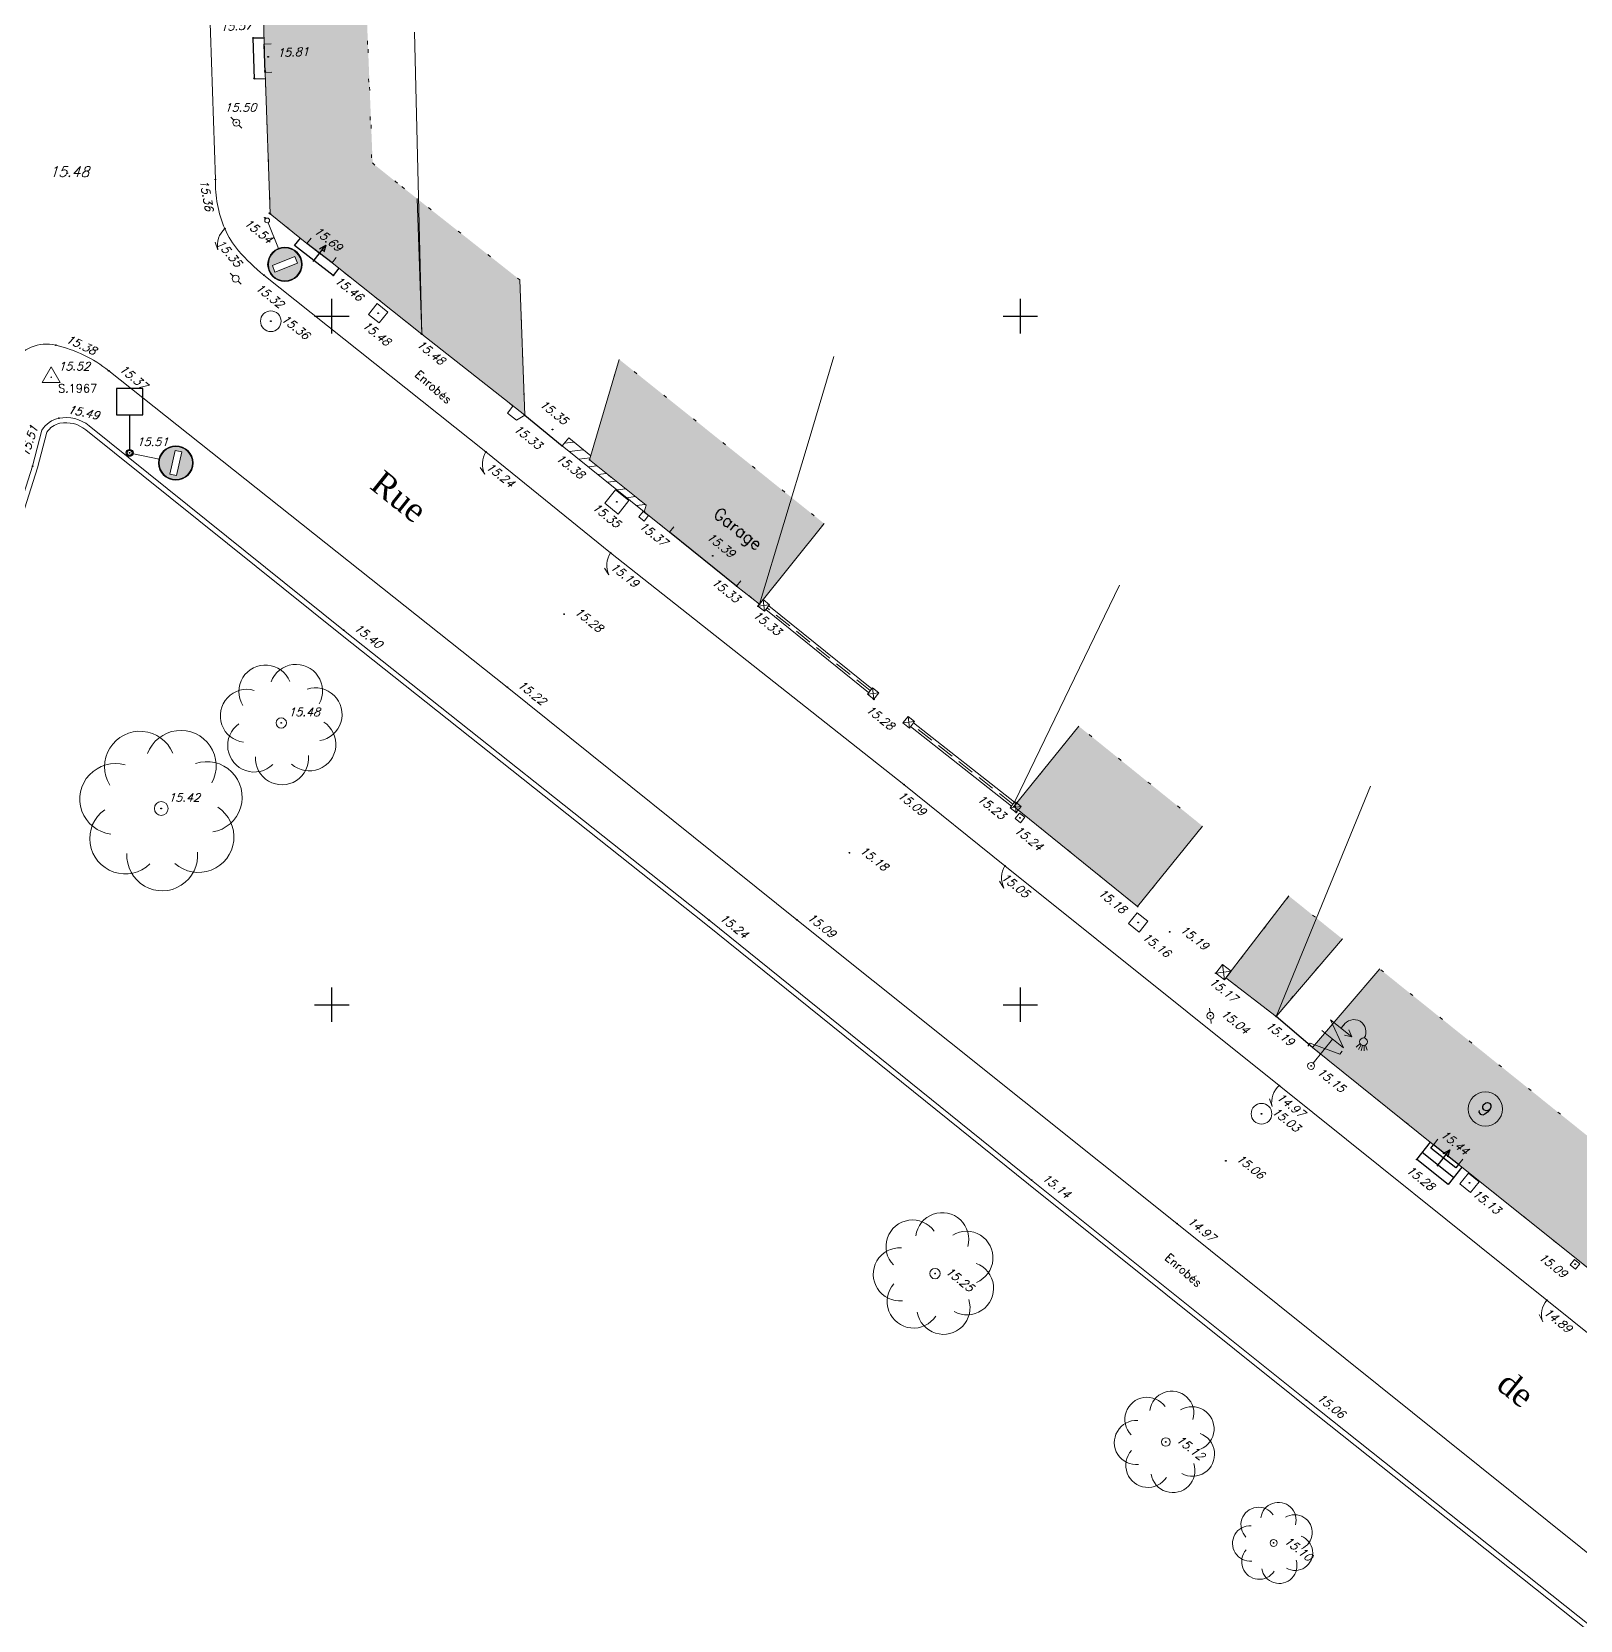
# Model space of a CAD drawing. Header units: metres. Extents: x 1373359 to 1376054, y 5226623 to 5228666.
# Drawn here: x 1375311.28 to 1375356.26, y 5226742.12 to 5226788.26 of the extents above; entities that cross this region are included whole.
import ezdxf
from ezdxf.enums import TextEntityAlignment as Align

# ---------------------------------------------------------------- set-up
doc = ezdxf.new("R2010")
doc.units = ezdxf.units.M
doc.header["$LTSCALE"] = 2
doc.header["$PDMODE"] = 32
doc.header["$PDSIZE"] = 0.02
doc.linetypes.add('INTERROMPU2', pattern=[0.375, 0.25, -0.125])
doc.linetypes.add('POINTILLE', pattern=[0.25, 0, -0.25])
doc.layers.get('0').update_dxf_attribs({"color": 6})
for name, color, linetype, lineweight in [('ASSEP_P_AFFCAR', 5, 'Continuous', 0), ('ASSEP_P_SENS', 5, 'Continuous', 0), ('ASSEU_P_AFFCAR', 124, 'Continuous', 9), ('CAD_L_PARCELLE', 253, 'Continuous', 0), ('EAU_P_BCR', 4, 'Continuous', 9), ('EV_F_TEXNATSOL', 7, 'Continuous', 0), ('EV_P_ARBRE', 3, 'Continuous', 9), ('FDP_F_BATI', 7, 'Continuous', 9), ('FDP_F_TBATNOM', 7, 'Continuous', 9), ('FDP_F_TBATNUM', 7, 'Continuous', 9), ('FDP_L_BATI', 7, 'Continuous', 9), ('FDP_L_MURBAHUT', 7, 'Continuous', 9), ('FDP_L_MURPLEIN', 7, 'Continuous', 9), ('GEOD_P_STA', 6, 'Continuous', 9), ('MUL_P_SUPXET--', 1, 'Continuous', 9), ('SIGV_P_P-B', 7, 'Continuous', 9), ('VOIE_F_TEXNOM', 7, 'Continuous', 0), ('VOIE_L_BORDURE', 7, 'Continuous', 9)]:
    doc.layers.add(name, color=color, linetype=linetype, lineweight=lineweight)
for name, color, linetype in [('FDP_P_SEUILPIE', 7, 'Continuous'), ('MEP_F_CARRO', 7, 'Continuous'), ('SIGH_L_STOP', 7, 'Continuous'), ('TopoAlt', 7, 'Continuous'), ('Topojis', 7, 'Continuous')]:
    doc.layers.add(name, color=color, linetype=linetype)
doc.styles.add('Romans 1.0', font='Romans.shx', dxfattribs={"height": 0.2})
doc.styles.get("Standard").update_dxf_attribs({"font": 'romans.shx'})
doc.styles.add('TNR', font='TIMES.TTF', dxfattribs={"width": 0.999})

# ---------------------------------------------------------------- blocks, each defined once
blk = doc.blocks.new('Tcpoint')
at = {"color": 0}
blk.add_point((0, 0), dxfattribs=at)
at = {"layer": 'TopoAlt'}
blk.add_attdef('ALT', (0.2, 0.2), '', height=0.24, dxfattribs=at)
blk = doc.blocks.new('CB011')
at = {"color": 0, "flags": 128}
blk.add_lwpolyline([(0, 0, 0.263702), (-0.602, 0.237), (-0.374, 0.3)], format="xyb", dxfattribs=at)
blk = doc.blocks.new('u014')
at = {"color": 0}
blk.add_line((0, 0), (0, 0), dxfattribs=at)
blk.add_circle((0, 0), 0.3, dxfattribs=at)
blk = doc.blocks.new('a001')
at = {"color": 0}
for points in [[(0.160355, 0.160355), (0.070711, 0.070711)], [(-0.070711, -0.070711), (-0.160355, -0.160355)]]:
    blk.add_lwpolyline(points, dxfattribs=at)
blk.add_circle((0, 0), 0.1, dxfattribs=at)
blk = doc.blocks.new('R020')
at = {"color": 0, "linetype": 'Continuous'}
blk.add_line((0, 1.103968), (0, 0.1), dxfattribs=at)
at = {"color": 0}
blk.add_lwpolyline([(0.383547, 1.871062), (-0.383547, 1.871062), (-0.383547, 1.103968), (0.383547, 1.103968)], close=True, dxfattribs=at)
blk.add_circle((0, 0), 0.1, dxfattribs=at)
blk = doc.blocks.new('CB024')
at = {"color": 0}
blk.add_circle((0, 0), 0.5, dxfattribs=at)
for centre, start, end in [((0.07, 3.41), 354.4104, 183.203), ((-2.62, 2.18), 45.8389, 234.6315), ((2.71, 2.07), 302.9818, 131.7744), ((-3.34, -0.69), 97.2675, 286.0601), ((3.31, -0.83), 251.5532, 80.3458), ((-1.54, -3.04), 148.6961, 337.4887), ((1.42, -3.1), 200.1246, 28.9173)]:
    blk.add_arc(centre, 2.57, start, end, dxfattribs=at)
blk = doc.blocks.new('CB012')
at = {"color": 0}
blk.add_line((0, 0), (0, 0), dxfattribs=at)
blk.add_lwpolyline([(-0.1, -0.1), (-0.1, 0.1), (0.1, 0.1), (0.1, -0.1)], close=True, dxfattribs=at)
blk = doc.blocks.new('CB014')
at = {"color": 0}
blk.add_line((0, 0), (0, 0), dxfattribs=at)
blk.add_lwpolyline([(-0.2, -0.2), (-0.2, 0.2), (0.2, 0.2), (0.2, -0.2)], close=True, dxfattribs=at)
blk = doc.blocks.new('L016')
at = {"color": 0}
for p, q in [((0, 1.510991), (0, 1.4)), ((0, 1), (0, 0.1))]:
    blk.add_line(p, q, dxfattribs=at)
for points in [[(0.4, 1.4), (-0.4, 1.4), (0.4, 1), (-0.4, 1)], [(0.2, 1.5), (0.4, 1.4), (0.2, 1.3)], [(0.700628, 1.399688), (0.684459, 1.240974)], [(0.752708, 1.388229), (0.78082, 1.234594)], [(0.792944, 1.396773), (0.86024, 1.256612)], [(0.830421, 1.422331), (0.931041, 1.303495)], [(0.855244, 1.462269), (0.984837, 1.372556)], [(-0.438601, 0.390519), (-0.438601, 0.500753), (0.438601, 0.792376), (0.438601, 0.902609)]]:
    blk.add_lwpolyline(points, dxfattribs=at)
for centre, radius in [((0.75, 1.5), 0.111803), ((0, 0), 0.1)]:
    blk.add_circle(centre, radius, dxfattribs=at)
blk.add_arc((0.35, 1.55), 0.353553, 8.130102, 188.130102, dxfattribs=at)
blk = doc.blocks.new('t003')
at = {"color": 0}
blk.add_line((0, 0), (0, 0), dxfattribs=at)
blk.add_lwpolyline([(0.259834, -0.149954), (-0.000053, 0.3), (-0.259781, -0.150046)], close=True, dxfattribs=at)
blk = doc.blocks.new('szpoint')
at = {"color": 0}
blk.add_point((0, 0), dxfattribs=at)
blk = doc.blocks.new('CB015')
at = {"color": 0}
blk.add_line((0, 0), (0, 0), dxfattribs=at)
blk.add_lwpolyline([(-0.25, -0.25), (-0.25, 0.25), (0.25, 0.25), (0.25, -0.25)], close=True, dxfattribs=at)
blk = doc.blocks.new('Interdit')
h = blk.add_hatch(color=1)
h.paths.add_polyline_path([(-0.48, 1.375, 1), (0.48, 1.375, 1)])
h.paths.add_polyline_path([(0.35, 1.475), (0.35, 1.275), (-0.35, 1.275), (-0.35, 1.475)], flags=16)
at = {"color": 0, "linetype": 'Continuous'}
blk.add_line((0, 0.875), (0, 0.07), dxfattribs=at)
at = {"flags": 128}
for points in [[(0.35, 1.475), (-0.35, 1.475)], [(-0.35, 1.475), (-0.35, 1.275)], [(0.35, 1.475), (0.35, 1.275)], [(0.35, 1.275), (-0.35, 1.275)]]:
    blk.add_lwpolyline(points, dxfattribs=at)
for radius in [0.5, 0.48]:
    blk.add_circle((0, 1.375), radius)
at = {"color": 0}
blk.add_circle((0, 0), 0.07, dxfattribs=at)
blk = doc.blocks.new('TCPOINTZ0')
at = {"color": 0}
blk.add_point((0, 0), dxfattribs=at)

msp = doc.modelspace()

# ---------------------------------------------------------------- hatches: boundary and pattern name
at = {"layer": 'FDP_F_BATI'}
for points in [[(1375322.615, 5226779.478), (1375322.474, 5226783.412), (1375321.185, 5226784.438), (1375320.802, 5226794.064), (1375332.02, 5226794.568), (1375331.885, 5226797.565), (1375321.942, 5226797.117), (1375317.686, 5226796.928), (1375318.012, 5226788.735), (1375318.035, 5226787.903), (1375318.059, 5226787.076), (1375318.211, 5226782.973), (1375319.272, 5226782.109), (1375320.005, 5226781.546)], [(1375325.461, 5226781.053), (1375325.602, 5226777.119), (1375322.615, 5226779.478), (1375322.474, 5226783.412)], [(1375334.297, 5226773.976), (1375332.421, 5226771.634), (1375331.758, 5226772.159), (1375329.809, 5226773.726), (1375329.076, 5226774.314), (1375329.132, 5226774.507), (1375327.488, 5226775.823), (1375328.345, 5226778.743)], [(1375345.292, 5226765.188), (1375343.407, 5226762.853), (1375339.814, 5226765.754), (1375341.698, 5226768.088)], [(1375347.8, 5226763.159), (1375345.973, 5226760.78), (1375347.427, 5226759.663), (1375349.353, 5226761.912)], [(1375361.073, 5226752.494), (1375359.213, 5226750.141), (1375358.965, 5226750.352), (1375356.677, 5226752.204), (1375352.73, 5226755.359), (1375352.002, 5226755.934), (1375348.486, 5226758.757), (1375350.439, 5226761.039)]]:
    msp.add_hatch(color=9, dxfattribs=at).paths.add_polyline_path(points)
at = {"layer": 'FDP_L_MURPLEIN'}
h = msp.add_hatch(dxfattribs=at)
h.set_pattern_fill('ANSI31', color=256, scale=0.08, style=0)
h.set_pattern_definition([(186.53085, (1375401.04701, 5226706.58297), (0.0288895, -0.2523517), [])])
h.paths.add_polyline_path([(1375326.691, 5226776.232), (1375329.076, 5226774.314), (1375329.132, 5226774.507), (1375327.488, 5226775.823), (1375327.524, 5226775.947), (1375326.879, 5226776.465)])

# ---------------------------------------------------------------- linework, layer by layer
at = {"layer": 'ASSEP_P_AFFCAR', "flags": 128}
msp.add_lwpolyline([(1375325.261, 5226777.388), (1375325.1, 5226777.184), (1375325.359, 5226776.979), (1375325.602, 5226777.119)], dxfattribs=at)
at = {"layer": 'CAD_L_PARCELLE', "flags": 128}
for points in [[(1375322.615, 5226779.478), (1375322.396, 5226788.245)], [(1375332.421, 5226771.634), (1375333.832, 5226776.321), (1375334.583, 5226778.83)], [(1375339.843, 5226765.902), (1375342.883, 5226772.183)], [(1375347.427, 5226759.663), (1375350.175, 5226766.344)]]:
    msp.add_lwpolyline(points, dxfattribs=at)
at = {"layer": 'FDP_F_BATI', "color": 255, "linetype": 'POINTILLE', "ltscale": 2, "flags": 128}
for points in [[(1375322.615, 5226779.478), (1375322.474, 5226783.412), (1375321.185, 5226784.438), (1375320.802, 5226794.064), (1375332.02, 5226794.568), (1375331.885, 5226797.565), (1375321.942, 5226797.117), (1375317.686, 5226796.928), (1375318.012, 5226788.735), (1375318.035, 5226787.903), (1375318.059, 5226787.076), (1375318.211, 5226782.973), (1375319.272, 5226782.109), (1375320.005, 5226781.546)], [(1375325.461, 5226781.053), (1375325.602, 5226777.119), (1375322.615, 5226779.478), (1375322.474, 5226783.412)], [(1375334.297, 5226773.976), (1375332.421, 5226771.634), (1375331.758, 5226772.159), (1375329.809, 5226773.726), (1375329.076, 5226774.314), (1375329.132, 5226774.507), (1375327.488, 5226775.823), (1375328.345, 5226778.743)], [(1375345.292, 5226765.188), (1375343.407, 5226762.853), (1375339.814, 5226765.754), (1375341.698, 5226768.088)], [(1375347.8, 5226763.159), (1375345.973, 5226760.78), (1375347.427, 5226759.663), (1375349.353, 5226761.912)], [(1375361.073, 5226752.494), (1375359.213, 5226750.141), (1375358.965, 5226750.352), (1375356.677, 5226752.204), (1375352.73, 5226755.359), (1375352.002, 5226755.934), (1375348.486, 5226758.757), (1375350.439, 5226761.039)]]:
    msp.add_lwpolyline(points, close=True, dxfattribs=at)
for points in [[(1375318.035, 5226787.903), (1375318.059, 5226787.076), (1375318.211, 5226782.973), (1375319.272, 5226782.109), (1375320.005, 5226781.546), (1375322.615, 5226779.478)], [(1375321.033, 5226787.992), (1375321.058, 5226787.176), (1375321.159, 5226784.442), (1375321.851, 5226783.911), (1375322.474, 5226783.412)]]:
    msp.add_lwpolyline(points, dxfattribs=at)
at = {"layer": 'FDP_F_TBATNUM'}
msp.add_circle((1375353.509, 5226756.971), 0.499, dxfattribs=at)
at = {"layer": 'FDP_L_BATI'}
for points in [[(1375331.885, 5226797.565), (1375321.942, 5226797.117), (1375317.686, 5226796.928), (1375318.012, 5226788.735), (1375318.035, 5226787.903), (1375318.235, 5226787.909)], [(1375319.394, 5226782.267), (1375319.272, 5226782.109), (1375318.211, 5226782.973), (1375318.059, 5226787.076), (1375318.259, 5226787.082)], [(1375325.461, 5226781.053), (1375325.602, 5226777.119), (1375322.615, 5226779.478), (1375322.474, 5226783.412)], [(1375322.615, 5226779.478), (1375320.005, 5226781.546), (1375320.127, 5226781.704)], [(1375329.934, 5226773.882), (1375329.809, 5226773.726), (1375329.076, 5226774.314), (1375329.132, 5226774.507), (1375327.488, 5226775.823), (1375328.345, 5226778.743)], [(1375334.297, 5226773.976), (1375332.421, 5226771.634), (1375331.758, 5226772.159), (1375331.884, 5226772.315)]]:
    msp.add_lwpolyline(points, dxfattribs=at)
at = {"layer": 'FDP_L_BATI', "flags": 128}
for points in [[(1375341.698, 5226768.088), (1375339.814, 5226765.754), (1375343.407, 5226762.853), (1375345.292, 5226765.188)], [(1375349.353, 5226761.912), (1375347.427, 5226759.663), (1375345.973, 5226760.78), (1375347.8, 5226763.159)], [(1375352.126, 5226756.091), (1375352.002, 5226755.934), (1375348.486, 5226758.757), (1375350.439, 5226761.039)], [(1375356.803, 5226752.359), (1375356.677, 5226752.204), (1375352.73, 5226755.359), (1375352.854, 5226755.516)]]:
    msp.add_lwpolyline(points, dxfattribs=at)
at = {"layer": 'FDP_L_MURBAHUT'}
for p, q in [((1375332.377, 5226771.579), (1375332.528, 5226771.766)), ((1375332.377, 5226771.579), (1375332.715, 5226771.616)), ((1375332.564, 5226771.429), (1375332.377, 5226771.579)), ((1375332.715, 5226771.616), (1375332.528, 5226771.766)), ((1375332.528, 5226771.766), (1375332.564, 5226771.429)), ((1375332.715, 5226771.616), (1375332.564, 5226771.429)), ((1375335.556, 5226769.02), (1375335.706, 5226769.207)), ((1375335.556, 5226769.02), (1375335.893, 5226769.057)), ((1375335.743, 5226768.87), (1375335.556, 5226769.02)), ((1375335.893, 5226769.057), (1375335.706, 5226769.207)), ((1375335.706, 5226769.207), (1375335.743, 5226768.87)), ((1375335.893, 5226769.057), (1375335.743, 5226768.87)), ((1375336.587, 5226768.183), (1375336.736, 5226768.372)), ((1375336.924, 5226768.223), (1375336.736, 5226768.372)), ((1375336.736, 5226768.372), (1375336.776, 5226768.035)), ((1375336.587, 5226768.183), (1375336.924, 5226768.223)), ((1375336.776, 5226768.035), (1375336.587, 5226768.183)), ((1375336.924, 5226768.223), (1375336.776, 5226768.035)), ((1375339.701, 5226765.722), (1375339.843, 5226765.902)), ((1375339.701, 5226765.722), (1375340.024, 5226765.759)), ((1375339.881, 5226765.579), (1375339.701, 5226765.722)), ((1375340.024, 5226765.759), (1375339.843, 5226765.902)), ((1375339.843, 5226765.902), (1375339.881, 5226765.579)), ((1375340.024, 5226765.759), (1375339.881, 5226765.579)), ((1375345.675, 5226760.917), (1375345.869, 5226761.172)), ((1375345.675, 5226760.917), (1375346.124, 5226760.979)), ((1375346.124, 5226760.979), (1375345.869, 5226761.172)), ((1375345.869, 5226761.172), (1375345.93, 5226760.724)), ((1375346.124, 5226760.979), (1375345.93, 5226760.724)), ((1375345.93, 5226760.724), (1375345.675, 5226760.917))]:
    msp.add_line(p, q, dxfattribs=at)
for points in [[(1375335.681, 5226769.176), (1375332.689, 5226771.585)], [(1375335.593, 5226769.067), (1375332.602, 5226771.476)], [(1375339.738, 5226765.769), (1375336.813, 5226768.082)], [(1375339.825, 5226765.879), (1375336.9, 5226768.191)]]:
    msp.add_lwpolyline(points, dxfattribs=at)
at = {"layer": 'FDP_L_MURBAHUT', "linetype": 'INTERROMPU2'}
for points in [[(1375335.637, 5226769.122), (1375332.646, 5226771.53)], [(1375339.781, 5226765.824), (1375336.856, 5226768.137)]]:
    msp.add_lwpolyline(points, dxfattribs=at)
at = {"layer": 'FDP_L_MURPLEIN'}
msp.add_lwpolyline([(1375329.076, 5226774.314), (1375326.691, 5226776.232), (1375326.879, 5226776.465), (1375327.524, 5226775.947)], dxfattribs=at)
at = {"layer": 'FDP_P_SEUILPIE', "flags": 128}
for points in [[(1375318.066, 5226786.895), (1375317.751, 5226786.883), (1375317.715, 5226788.078), (1375318.029, 5226788.087)], [(1375318.059, 5226787.076), (1375318.035, 5226787.903)], [(1375320.204, 5226781.388), (1375320.04, 5226781.181), (1375318.911, 5226782.048), (1375319.085, 5226782.261)], [(1375320.005, 5226781.546), (1375319.272, 5226782.109)], [(1375319.455, 5226781.59), (1375319.823, 5226782.064)], [(1375319.637, 5226781.955), (1375319.823, 5226782.064), (1375319.763, 5226781.857)], [(1375325.602, 5226777.119), (1375326.691, 5226776.232)], [(1375331.758, 5226772.159), (1375329.809, 5226773.726)], [(1375348.486, 5226758.757), (1375347.427, 5226759.663)], [(1375352.824, 5226755.283), (1375352.424, 5226754.783), (1375351.513, 5226755.504), (1375351.914, 5226756.005)], [(1375352.73, 5226755.359), (1375352.002, 5226755.934)], [(1375352.584, 5226754.985), (1375351.672, 5226755.706)], [(1375352.104, 5226755.31), (1375352.471, 5226755.784)], [(1375352.286, 5226755.675), (1375352.471, 5226755.784), (1375352.412, 5226755.577)]]:
    msp.add_lwpolyline(points, dxfattribs=at)
at = {"layer": 'FDP_P_SEUILPIE'}
msp.add_lwpolyline([(1375352.73, 5226755.359), (1375352.651, 5226755.26), (1375351.924, 5226755.835), (1375352.002, 5226755.934)], dxfattribs=at)
at = {"layer": 'MEP_F_CARRO'}
for p, q in [((1375320, 5226779.5), (1375320, 5226780.5)), ((1375340, 5226779.5), (1375340, 5226780.5)), ((1375319.5, 5226780), (1375320.5, 5226780)), ((1375339.5, 5226780), (1375340.5, 5226780)), ((1375320, 5226759.5), (1375320, 5226760.5)), ((1375340, 5226759.5), (1375340, 5226760.5)), ((1375319.5, 5226760), (1375320.5, 5226760)), ((1375339.5, 5226760), (1375340.5, 5226760))]:
    msp.add_line(p, q, dxfattribs=at)
at = {"layer": 'VOIE_L_BORDURE'}
for points in [[(1375402.724, 5226713.379), (1375400.701, 5226715.025), (1375392.427, 5226721.694), (1375389.545, 5226723.966), (1375382.385, 5226729.671), (1375376.313, 5226734.583), (1375370.429, 5226739.315), (1375366.386, 5226742.485), (1375359.222, 5226748.264), (1375358.284, 5226749.023), (1375355.295, 5226751.422), (1375347.521, 5226757.654), (1375339.552, 5226764.036), (1375336.617, 5226766.396), (1375328.098, 5226773.128), (1375324.472, 5226776.058), (1375318.028, 5226781.188, -0.046775), (1375317.289, 5226781.898, -0.078091), (1375316.889, 5226782.542, -0.105958), (1375316.617, 5226783.97), (1375316.184, 5226796.759, -0.155756), (1375317.163, 5226799.173, -0.141291), (1375319.128, 5226800.505), (1375327.023, 5226800.827)], [(1375301.861, 5226741.601), (1375301.701, 5226745.319, -0.072897), (1375301.775, 5226746.044), (1375305.11, 5226756.428), (1375308.739, 5226767.576), (1375311.307, 5226775.638), (1375311.579, 5226776.687, -0.214139), (1375312.072, 5226777.034, -0.220378), (1375312.945, 5226776.818), (1375320.34, 5226770.878), (1375330.961, 5226762.453), (1375340.328, 5226754.907), (1375348.309, 5226748.518), (1375359.591, 5226739.552), (1375366.184, 5226734.281)]]:
    msp.add_lwpolyline(points, format="xyb", dxfattribs=at)
at = {"layer": 'VOIE_L_BORDURE', "flags": 128}
for points in [[(1375399.206, 5226709.842), (1375389.268, 5226717.791), (1375379.418, 5226725.689), (1375367.22, 5226735.443), (1375356.282, 5226744.237), (1375344.549, 5226753.648), (1375333.508, 5226762.47), (1375325.095, 5226769.227), (1375313.521, 5226778.412, 0.110465), (1375311.983, 5226779.157, 0.322081), (1375310.722, 5226778.634, 0.036236), (1375310.218, 5226777.673), (1375307.538, 5226769.339), (1375303.751, 5226757.58), (1375300.321, 5226746.882, 0.039153), (1375300.138, 5226746.108, 0.0417), (1375300.066, 5226745.078), (1375300.272, 5226739.351)], [(1375302.011, 5226741.608), (1375301.851, 5226745.325, -0.072404), (1375301.92, 5226746.003), (1375305.252, 5226756.382), (1375308.882, 5226767.53), (1375311.451, 5226775.596), (1375311.719, 5226776.628, -0.205169), (1375312.101, 5226776.887, -0.220378), (1375312.851, 5226776.701), (1375320.246, 5226770.76), (1375330.867, 5226762.336), (1375340.234, 5226754.79), (1375348.215, 5226748.401), (1375359.498, 5226739.435), (1375366.09, 5226734.164)]]:
    msp.add_lwpolyline(points, format="xyb", dxfattribs=at)

# ---------------------------------------------------------------- block references
at = {"layer": 'ASSEP_P_AFFCAR', "yscale": -1.000000000029004}
for p, rotation in [((1375329.054, 5226774.189), 321.3371878165196), ((1375339.989, 5226765.428), 321.3371878165197), ((1375356.114, 5226752.463), 321.3371878165197)]:
    msp.add_blockref('CB012', p, dxfattribs=dict(at, rotation=rotation))
at = {"layer": 'ASSEP_P_SENS', "xscale": -1}
for p, yscale, rotation in [((1375316.889, 5226782.542), -0.9999999998181287, 273.3521378013054), ((1375324.472, 5226776.058), -1.000000000240132, 288.8458556418286), ((1375328.098, 5226773.128), -1.000000000291703, 287.0151233180326), ((1375339.552, 5226764.036), -1.000000000130343, 288.9585436592908), ((1375347.521, 5226757.654), -0.9999999999146956, 272.433734386201), ((1375355.295, 5226751.422), -0.9999999999145753, 280.6963215225069)]:
    msp.add_blockref('CB011', p, dxfattribs=dict(at, yscale=yscale, rotation=rotation))
at = {"layer": 'ASSEU_P_AFFCAR', "yscale": -1.000000000029004, "rotation": 321.3371878165197}
for name, p in [('CB014', (1375321.343, 5226780.082)), ('CB015', (1375328.277, 5226774.603)), ('CB014', (1375343.423, 5226762.392)), ('u014', (1375347.004, 5226756.833)), ('CB014', (1375353.045, 5226754.829))]:
    msp.add_blockref(name, p, dxfattribs=at)
at = {"layer": 'ASSEU_P_AFFCAR', "yscale": -1}
msp.add_blockref('u014', (1375318.226, 5226779.852), dxfattribs=at)
at = {"layer": 'EAU_P_BCR', "yscale": -1}
for p in [(1375317.224, 5226785.62), (1375317.203, 5226781.09)]:
    msp.add_blockref('a001', p, dxfattribs=at)
at = {"layer": 'EAU_P_BCR', "yscale": -1.000000000029004, "rotation": 321.3371878165197}
msp.add_blockref('a001', (1375345.52, 5226759.678), dxfattribs=at)
at = {"layer": 'EV_P_ARBRE'}
for p, xscale, yscale in [((1375318.531, 5226768.183), 0.3, -0.3), ((1375315.043, 5226765.699), 0.4, -0.4)]:
    msp.add_blockref('CB024', p, dxfattribs=dict(at, xscale=xscale, yscale=yscale))
for p, xscale, yscale, rotation in [((1375337.52, 5226752.19), 0.299999999990521, -0.3000000001359786, 321.3371878220757), ((1375344.223, 5226747.3), 0.2500000001254305, -0.2500000001254305, 321.3371878123549), ((1375347.357, 5226744.367), 0.2000000001148824, -0.1999999999330798, 321.3371878498561)]:
    msp.add_blockref('CB024', p, dxfattribs=dict(at, xscale=xscale, yscale=yscale, rotation=rotation))
at = {"layer": 'GEOD_P_STA'}
msp.add_blockref('t003', (1375311.848, 5226778.224), dxfattribs=at)
ref = msp.add_blockref('Tcpoint', (1375311.848, 5226778.224), dxfattribs=at)
ref.add_attrib('MAT', 'S.1967', (1375312.048, 5226777.784), dxfattribs={"height": 0.24})
ref.add_attrib('ALT', '15.52', (1375312.048, 5226778.424), dxfattribs={"layer": 'TopoAlt', "height": 0.24, "oblique": 18})
at = {"layer": 'MUL_P_SUPXET--', "rotation": 321.3371878165197}
msp.add_blockref('L016', (1375348.445, 5226758.222), dxfattribs=at)
at = {"layer": 'SIGH_L_STOP'}
msp.add_blockref('R020', (1375314.124, 5226776.029), dxfattribs=at)
at = {"layer": 'SIGV_P_P-B'}
for p, rotation in [((1375318.121, 5226782.779), 201.9358388547289), ((1375314.124, 5226776.029), 257.6295640836148)]:
    msp.add_blockref('Interdit', p, dxfattribs=dict(at, rotation=rotation))
at = {"layer": 'Topojis'}
ref = msp.add_blockref('Tcpoint', (1375317.715, 5226788.078), dxfattribs=dict(at, rotation=2.573795377001278))
ref.add_attrib('ALT', '15.57', (1375316.76, 5226788.285), dxfattribs={"layer": 'TopoAlt', "height": 0.24, "rotation": 2.5738, "oblique": 18})
ref = msp.add_blockref('Tcpoint', (1375318.151, 5226787.529), dxfattribs=dict(at, rotation=2.573795377001278))
ref.add_attrib('ALT', '15.81', (1375318.41, 5226787.526), dxfattribs={"layer": 'TopoAlt', "height": 0.24, "rotation": 2.5738, "oblique": 18})
for name, p, rotation in [('Tcpoint', (1375317.744, 5226786.907), 359.5468884782459), ('Tcpoint', (1375318.058, 5226787.122), 359.5468884782459), ('TCPOINTZ0', (1375318.062, 5226787.092), 359.5468884782459), ('TCPOINTZ0', (1375318.051, 5226782.857), 359.5468884782459), ('TCPOINTZ0', (1375318.189, 5226782.989), 359.5468884782459), ('szpoint', (1375327.488, 5226775.823), 321.3371878165197), ('szpoint', (1375332.421, 5226771.634), 321.3371878165197), ('szpoint', (1375339.814, 5226765.754), 321.3371878165197)]:
    msp.add_blockref(name, p, dxfattribs=dict(at, rotation=rotation))
ref = msp.add_blockref('Tcpoint', (1375317.224, 5226785.62), dxfattribs=at)
ref.add_attrib('ALT', '15.50', (1375316.878, 5226785.939), dxfattribs={"layer": 'TopoAlt', "height": 0.24, "oblique": 18})
ref = msp.add_blockref('Tcpoint', (1375312.313, 5226784.152), dxfattribs=dict(at, rotation=359.5468884782459))
ref.add_attrib('ALT', '15.48', dxfattribs={"layer": 'TopoAlt', "color": 7, "height": 0.3, "rotation": 359.5469, "style": 'Romans 1.0', "oblique": 18}).set_placement((1375311.794, 5226784.351), align=Align.TOP_LEFT)
ref = msp.add_blockref('Tcpoint', (1375316.617, 5226783.97), dxfattribs=dict(at, rotation=280.3761498687614))
ref.add_attrib('ALT', '15.36', (1375316.159, 5226783.946), dxfattribs={"layer": 'TopoAlt', "height": 0.24, "rotation": 280.3761, "oblique": 18})
ref = msp.add_blockref('Tcpoint', (1375318.211, 5226782.973), dxfattribs=dict(at, rotation=321.3371878165197))
ref.add_attrib('ALT', '15.54', (1375317.428, 5226782.669), dxfattribs={"layer": 'TopoAlt', "height": 0.24, "rotation": 321.3372, "oblique": 18})
ref = msp.add_blockref('Tcpoint', (1375316.889, 5226782.542), dxfattribs=dict(at, rotation=310.3127997305566))
ref.add_attrib('ALT', '15.35', (1375316.625, 5226782.107), dxfattribs={"layer": 'TopoAlt', "height": 0.24, "rotation": 310.3128, "oblique": 18})
ref = msp.add_blockref('Tcpoint', (1375319.74, 5226781.914), dxfattribs=dict(at, rotation=321.3371878165197))
ref.add_attrib('ALT', '15.69', (1375319.455, 5226782.439), dxfattribs={"layer": 'TopoAlt', "height": 0.24, "rotation": 321.3372, "oblique": 18})
ref = msp.add_blockref('Tcpoint', (1375318.028, 5226781.188), dxfattribs=dict(at, rotation=321.3371878165197))
ref.add_attrib('ALT', '15.32', (1375317.756, 5226780.788), dxfattribs={"layer": 'TopoAlt', "height": 0.24, "rotation": 321.3372, "oblique": 18})
ref = msp.add_blockref('Tcpoint', (1375320.04, 5226781.181), dxfattribs=dict(at, rotation=321.3371878165197))
ref.add_attrib('ALT', '15.46', (1375320.06, 5226780.997), dxfattribs={"layer": 'TopoAlt', "height": 0.24, "rotation": 321.3372, "oblique": 18})
ref = msp.add_blockref('Tcpoint', (1375318.226, 5226779.852), dxfattribs=dict(at, rotation=321.3371878165197))
ref.add_attrib('ALT', '15.36', (1375318.507, 5226779.883), dxfattribs={"layer": 'TopoAlt', "height": 0.24, "rotation": 321.3372, "oblique": 18})
ref = msp.add_blockref('Tcpoint', (1375321.343, 5226780.082), dxfattribs=dict(at, rotation=321.3371878165197))
ref.add_attrib('ALT', '15.48', (1375320.862, 5226779.697), dxfattribs={"layer": 'TopoAlt', "height": 0.24, "rotation": 321.3372, "oblique": 18})
ref = msp.add_blockref('Tcpoint', (1375322.615, 5226779.478), dxfattribs=dict(at, rotation=321.3371878165197))
ref.add_attrib('ALT', '15.48', (1375322.44, 5226779.145), dxfattribs={"layer": 'TopoAlt', "height": 0.24, "rotation": 321.3372, "oblique": 18})
ref = msp.add_blockref('Tcpoint', (1375311.983, 5226779.157), dxfattribs=dict(at, rotation=335.0373437325962))
ref.add_attrib('ALT', '15.38', (1375312.249, 5226779.254), dxfattribs={"layer": 'TopoAlt', "height": 0.24, "rotation": 335.0373, "oblique": 18})
ref = msp.add_blockref('Tcpoint', (1375313.521, 5226778.412), dxfattribs=dict(at, rotation=319.7962658761352))
ref.add_attrib('ALT', '15.37', (1375313.803, 5226778.436), dxfattribs={"layer": 'TopoAlt', "height": 0.24, "rotation": 319.7963, "oblique": 18})
ref = msp.add_blockref('Tcpoint', (1375312.072, 5226777.034), dxfattribs=dict(at, rotation=347.7571233832876))
ref.add_attrib('ALT', '15.49', (1375312.31, 5226777.187), dxfattribs={"layer": 'TopoAlt', "height": 0.24, "rotation": 347.7571, "oblique": 18})
ref = msp.add_blockref('Tcpoint', (1375325.602, 5226777.119), dxfattribs=dict(at, rotation=321.3371878165197))
ref.add_attrib('ALT', '15.33', (1375325.26, 5226776.692), dxfattribs={"layer": 'TopoAlt', "height": 0.24, "rotation": 321.3372, "oblique": 18})
ref = msp.add_blockref('Tcpoint', (1375326.407, 5226776.708), dxfattribs=dict(at, rotation=321.3371878165197))
ref.add_attrib('ALT', '15.35', (1375326.01, 5226777.408), dxfattribs={"layer": 'TopoAlt', "height": 0.24, "rotation": 321.3372, "oblique": 18})
ref = msp.add_blockref('Tcpoint', (1375311.307, 5226775.638), dxfattribs=dict(at, rotation=71.9307845830819))
ref.add_attrib('ALT', '15.51', (1375311.179, 5226775.89), dxfattribs={"layer": 'TopoAlt', "height": 0.24, "rotation": 71.9308, "oblique": 18})
ref = msp.add_blockref('Tcpoint', (1375314.124, 5226776.029), dxfattribs=at)
ref.add_attrib('ALT', '15.51', (1375314.324, 5226776.229), dxfattribs={"layer": 'TopoAlt', "height": 0.24, "oblique": 18})
ref = msp.add_blockref('Tcpoint', (1375326.691, 5226776.232), dxfattribs=dict(at, rotation=321.3371878165197))
ref.add_attrib('ALT', '15.38', (1375326.489, 5226775.836), dxfattribs={"layer": 'TopoAlt', "height": 0.24, "rotation": 321.3372, "oblique": 18})
ref = msp.add_blockref('Tcpoint', (1375324.472, 5226776.058), dxfattribs=dict(at, rotation=321.3371878165197))
ref.add_attrib('ALT', '15.24', (1375324.454, 5226775.585), dxfattribs={"layer": 'TopoAlt', "height": 0.24, "rotation": 321.3372, "oblique": 18})
ref = msp.add_blockref('Tcpoint', (1375328.277, 5226774.603), dxfattribs=dict(at, rotation=321.3371878165197))
ref.add_attrib('ALT', '15.35', (1375327.54, 5226774.411), dxfattribs={"layer": 'TopoAlt', "height": 0.24, "rotation": 321.3372, "oblique": 18})
ref = msp.add_blockref('Tcpoint', (1375329.076, 5226774.314), dxfattribs=dict(at, rotation=321.3371878165197))
ref.add_attrib('ALT', '15.37', (1375328.903, 5226773.871), dxfattribs={"layer": 'TopoAlt', "height": 0.24, "rotation": 321.3372, "oblique": 18})
ref = msp.add_blockref('Tcpoint', (1375331.063, 5226773.038), dxfattribs=dict(at, rotation=321.3371878165197))
ref.add_attrib('ALT', '15.39', (1375330.863, 5226773.549), dxfattribs={"layer": 'TopoAlt', "height": 0.24, "rotation": 321.3372, "oblique": 18})
ref = msp.add_blockref('Tcpoint', (1375328.098, 5226773.128), dxfattribs=dict(at, rotation=321.3371878165197))
ref.add_attrib('ALT', '15.19', (1375328.066, 5226772.681), dxfattribs={"layer": 'TopoAlt', "height": 0.24, "rotation": 321.3372, "oblique": 18})
ref = msp.add_blockref('Tcpoint', (1375331.758, 5226772.159), dxfattribs=dict(at, rotation=321.3371878165197))
ref.add_attrib('ALT', '15.33', (1375331.006, 5226772.237), dxfattribs={"layer": 'TopoAlt', "height": 0.24, "rotation": 321.3372, "oblique": 18})
ref = msp.add_blockref('Tcpoint', (1375332.377, 5226771.579), dxfattribs=dict(at, rotation=321.3371878165197))
ref.add_attrib('ALT', '15.33', (1375332.209, 5226771.284), dxfattribs={"layer": 'TopoAlt', "height": 0.24, "rotation": 321.3372, "oblique": 18})
ref = msp.add_blockref('Tcpoint', (1375326.745, 5226771.348), dxfattribs=dict(at, rotation=321.3371878165197))
ref.add_attrib('ALT', '15.28', (1375327.026, 5226771.379), dxfattribs={"layer": 'TopoAlt', "height": 0.24, "rotation": 321.3372, "oblique": 18})
ref = msp.add_blockref('Tcpoint', (1375320.34, 5226770.878), dxfattribs=dict(at, rotation=321.3371878165197))
ref.add_attrib('ALT', '15.40', (1375320.621, 5226770.909), dxfattribs={"layer": 'TopoAlt', "height": 0.24, "rotation": 321.3372, "oblique": 18})
ref = msp.add_blockref('Tcpoint', (1375325.095, 5226769.227), dxfattribs=dict(at, rotation=321.3371878165197))
ref.add_attrib('ALT', '15.22', (1375325.376, 5226769.258), dxfattribs={"layer": 'TopoAlt', "height": 0.24, "rotation": 321.3372, "oblique": 18})
ref = msp.add_blockref('Tcpoint', (1375335.743, 5226768.87), dxfattribs=dict(at, rotation=321.3371878165197))
ref.add_attrib('ALT', '15.28', (1375335.493, 5226768.54), dxfattribs={"layer": 'TopoAlt', "height": 0.24, "rotation": 321.3372, "oblique": 18})
ref = msp.add_blockref('Tcpoint', (1375318.531, 5226768.183), dxfattribs=at)
ref.add_attrib('ALT', '15.48', (1375318.731, 5226768.383), dxfattribs={"layer": 'TopoAlt', "height": 0.24, "oblique": 18})
ref = msp.add_blockref('Tcpoint', (1375315.043, 5226765.699), dxfattribs=at)
ref.add_attrib('ALT', '15.42', (1375315.243, 5226765.899), dxfattribs={"layer": 'TopoAlt', "height": 0.24, "oblique": 18})
ref = msp.add_blockref('Tcpoint', (1375336.617, 5226766.396), dxfattribs=dict(at, rotation=321.3371878165197))
ref.add_attrib('ALT', '15.09', (1375336.412, 5226766.045), dxfattribs={"layer": 'TopoAlt', "height": 0.24, "rotation": 321.3372, "oblique": 18})
ref = msp.add_blockref('Tcpoint', (1375339.881, 5226765.579), dxfattribs=dict(at, rotation=321.3371878165197))
ref.add_attrib('ALT', '15.23', (1375338.724, 5226765.942), dxfattribs={"layer": 'TopoAlt', "height": 0.24, "rotation": 321.3372, "oblique": 18})
ref = msp.add_blockref('Tcpoint', (1375339.989, 5226765.428), dxfattribs=dict(at, rotation=321.3371878165197))
ref.add_attrib('ALT', '15.24', (1375339.803, 5226765.037), dxfattribs={"layer": 'TopoAlt', "height": 0.24, "rotation": 321.3372, "oblique": 18})
ref = msp.add_blockref('Tcpoint', (1375335.032, 5226764.414), dxfattribs=dict(at, rotation=321.3371878165197))
ref.add_attrib('ALT', '15.18', (1375335.313, 5226764.446), dxfattribs={"layer": 'TopoAlt', "height": 0.24, "rotation": 321.3372, "oblique": 18})
ref = msp.add_blockref('Tcpoint', (1375339.552, 5226764.036), dxfattribs=dict(at, rotation=321.3371878165197))
ref.add_attrib('ALT', '15.05', (1375339.419, 5226763.667), dxfattribs={"layer": 'TopoAlt', "height": 0.24, "rotation": 321.3372, "oblique": 18})
ref = msp.add_blockref('Tcpoint', (1375343.407, 5226762.853), dxfattribs=dict(at, rotation=321.3371878165197))
ref.add_attrib('ALT', '15.18', (1375342.237, 5226763.21), dxfattribs={"layer": 'TopoAlt', "height": 0.24, "rotation": 321.3372, "oblique": 18})
ref = msp.add_blockref('Tcpoint', (1375330.961, 5226762.453), dxfattribs=dict(at, rotation=321.3371878165197))
ref.add_attrib('ALT', '15.24', (1375331.242, 5226762.484), dxfattribs={"layer": 'TopoAlt', "height": 0.24, "rotation": 321.3372, "oblique": 18})
ref = msp.add_blockref('Tcpoint', (1375333.508, 5226762.47), dxfattribs=dict(at, rotation=321.3371878165197))
ref.add_attrib('ALT', '15.09', (1375333.789, 5226762.501), dxfattribs={"layer": 'TopoAlt', "height": 0.24, "rotation": 321.3372, "oblique": 18})
ref = msp.add_blockref('Tcpoint', (1375343.423, 5226762.392), dxfattribs=dict(at, rotation=321.3371878165197))
ref.add_attrib('ALT', '15.16', (1375343.518, 5226761.936), dxfattribs={"layer": 'TopoAlt', "height": 0.24, "rotation": 321.3372, "oblique": 18})
ref = msp.add_blockref('Tcpoint', (1375344.337, 5226762.116), dxfattribs=dict(at, rotation=321.3371878165197))
ref.add_attrib('ALT', '15.19', (1375344.618, 5226762.147), dxfattribs={"layer": 'TopoAlt', "height": 0.24, "rotation": 321.3372, "oblique": 18})
ref = msp.add_blockref('Tcpoint', (1375345.675, 5226760.917), dxfattribs=dict(at, rotation=321.3371878165197))
ref.add_attrib('ALT', '15.17', (1375345.466, 5226760.632), dxfattribs={"layer": 'TopoAlt', "height": 0.24, "rotation": 321.3372, "oblique": 18})
ref = msp.add_blockref('Tcpoint', (1375345.52, 5226759.678), dxfattribs=dict(at, rotation=321.3371878165197))
ref.add_attrib('ALT', '15.04', (1375345.801, 5226759.709), dxfattribs={"layer": 'TopoAlt', "height": 0.24, "rotation": 321.3372, "oblique": 18})
ref = msp.add_blockref('Tcpoint', (1375347.427, 5226759.663), dxfattribs=dict(at, rotation=321.3371878165197))
ref.add_attrib('ALT', '15.19', (1375347.104, 5226759.362), dxfattribs={"layer": 'TopoAlt', "height": 0.24, "rotation": 321.3372, "oblique": 18})
ref = msp.add_blockref('Tcpoint', (1375348.445, 5226758.222), dxfattribs=dict(at, rotation=321.3371878165197))
ref.add_attrib('ALT', '15.15', (1375348.594, 5226758.015), dxfattribs={"layer": 'TopoAlt', "height": 0.24, "rotation": 321.3372, "oblique": 18})
ref = msp.add_blockref('Tcpoint', (1375347.521, 5226757.654), dxfattribs=dict(at, rotation=321.3371878165197))
ref.add_attrib('ALT', '14.97', (1375347.423, 5226757.277), dxfattribs={"layer": 'TopoAlt', "height": 0.24, "rotation": 321.3372, "oblique": 18})
ref = msp.add_blockref('Tcpoint', (1375347.004, 5226756.833), dxfattribs=dict(at, rotation=321.3371878165197))
ref.add_attrib('ALT', '15.03', (1375347.285, 5226756.864), dxfattribs={"layer": 'TopoAlt', "height": 0.24, "rotation": 321.3372, "oblique": 18})
ref = msp.add_blockref('Tcpoint', (1375352.73, 5226755.359), dxfattribs=dict(at, rotation=321.3371878165197))
ref.add_attrib('ALT', '15.44', (1375352.183, 5226756.197), dxfattribs={"layer": 'TopoAlt', "height": 0.24, "rotation": 321.3372, "oblique": 18})
ref = msp.add_blockref('Tcpoint', (1375345.967, 5226755.467), dxfattribs=dict(at, rotation=321.3371878165197))
ref.add_attrib('ALT', '15.06', (1375346.249, 5226755.499), dxfattribs={"layer": 'TopoAlt', "height": 0.24, "rotation": 321.3372, "oblique": 18})
ref = msp.add_blockref('Tcpoint', (1375351.513, 5226755.504), dxfattribs=dict(at, rotation=321.3371878165197))
ref.add_attrib('ALT', '15.28', (1375351.187, 5226755.163), dxfattribs={"layer": 'TopoAlt', "height": 0.24, "rotation": 321.3372, "oblique": 18})
ref = msp.add_blockref('Tcpoint', (1375340.328, 5226754.907), dxfattribs=dict(at, rotation=321.3371878165197))
ref.add_attrib('ALT', '15.14', (1375340.609, 5226754.938), dxfattribs={"layer": 'TopoAlt', "height": 0.24, "rotation": 321.3372, "oblique": 18})
ref = msp.add_blockref('Tcpoint', (1375353.045, 5226754.829), dxfattribs=dict(at, rotation=321.3371878165197))
ref.add_attrib('ALT', '15.13', (1375353.107, 5226754.481), dxfattribs={"layer": 'TopoAlt', "height": 0.24, "rotation": 321.3372, "oblique": 18})
ref = msp.add_blockref('Tcpoint', (1375344.549, 5226753.648), dxfattribs=dict(at, rotation=321.3371878165197))
ref.add_attrib('ALT', '14.97', (1375344.83, 5226753.68), dxfattribs={"layer": 'TopoAlt', "height": 0.24, "rotation": 321.3372, "oblique": 18})
ref = msp.add_blockref('Tcpoint', (1375356.114, 5226752.463), dxfattribs=dict(at, rotation=321.3371878165197))
ref.add_attrib('ALT', '15.09', (1375355.035, 5226752.631), dxfattribs={"layer": 'TopoAlt', "height": 0.24, "rotation": 321.3372, "oblique": 18})
ref = msp.add_blockref('Tcpoint', (1375337.52, 5226752.19), dxfattribs=dict(at, rotation=321.3371878165197))
ref.add_attrib('ALT', '15.25', (1375337.801, 5226752.221), dxfattribs={"layer": 'TopoAlt', "height": 0.24, "rotation": 321.3372, "oblique": 18})
ref = msp.add_blockref('Tcpoint', (1375355.295, 5226751.422), dxfattribs=dict(at, rotation=321.3371878165197))
ref.add_attrib('ALT', '14.89', (1375355.174, 5226751.034), dxfattribs={"layer": 'TopoAlt', "height": 0.24, "rotation": 321.3372, "oblique": 18})
ref = msp.add_blockref('Tcpoint', (1375348.309, 5226748.518), dxfattribs=dict(at, rotation=321.3371878165197))
ref.add_attrib('ALT', '15.06', (1375348.59, 5226748.549), dxfattribs={"layer": 'TopoAlt', "height": 0.24, "rotation": 321.3372, "oblique": 18})
ref = msp.add_blockref('Tcpoint', (1375344.223, 5226747.3), dxfattribs=dict(at, rotation=321.3371878165197))
ref.add_attrib('ALT', '15.12', (1375344.504, 5226747.332), dxfattribs={"layer": 'TopoAlt', "height": 0.24, "rotation": 321.3372, "oblique": 18})
ref = msp.add_blockref('Tcpoint', (1375347.357, 5226744.367), dxfattribs=dict(at, rotation=321.3371878165197))
ref.add_attrib('ALT', '15.10', (1375347.638, 5226744.398), dxfattribs={"layer": 'TopoAlt', "height": 0.24, "rotation": 321.3372, "oblique": 18})

# ---------------------------------------------------------------- texts
at = {"layer": 'EV_F_TEXNATSOL'}
for p in [(1375322.391, 5226778.271, -14.421), (1375344.179, 5226752.62, -14.421)]:
    msp.add_text('Enrobés', height=0.24, rotation=318.9053, dxfattribs=at).set_placement(p)
at = {"layer": 'FDP_F_TBATNOM'}
msp.add_text('Garage', height=0.35, rotation=321.2094, dxfattribs=at).set_placement((1375331.051, 5226774.2, -14.421))
at = {"layer": 'FDP_F_TBATNUM'}
msp.add_text('9', height=0.406, rotation=320.6064, dxfattribs=at).set_placement((1375353.509, 5226756.971), align=Align.MIDDLE_CENTER)
at = {"layer": 'VOIE_F_TEXNOM', "style": 'TNR'}
for s, p in [('Rue ', (1375321.068, 5226775.021)), ('de ', (1375353.786, 5226748.877))]:
    msp.add_text(s, height=0.7, rotation=321.3113, dxfattribs=at).set_placement(p)

doc.saveas('drawing.dxf')
